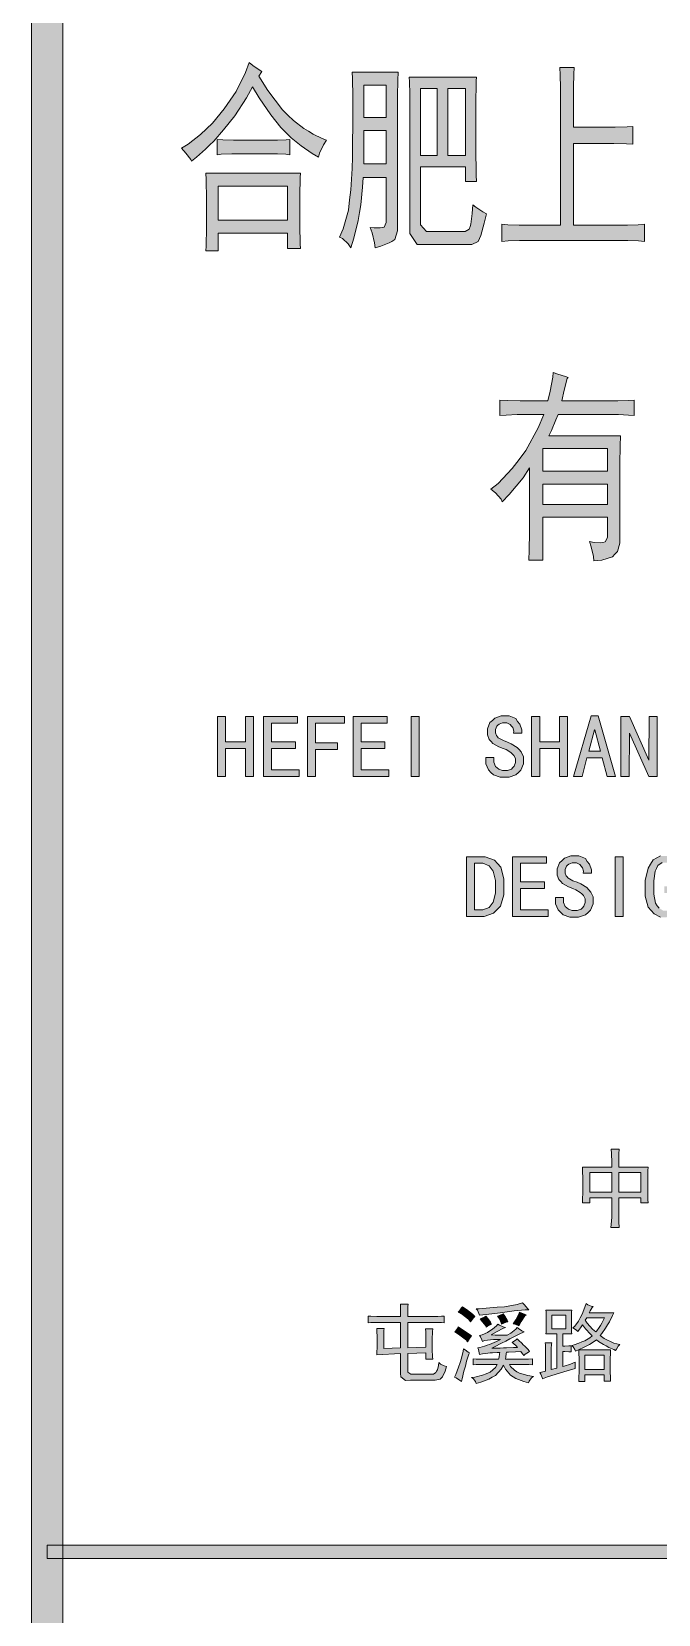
# Model space of a CAD drawing. Header units: millimetres. Extents: x 0 to 586, y 0 to 414.
# Drawn here: x 541.05 to 554.88, y 349.38 to 384.32 of the extents above; entities that cross this region are included whole.
import ezdxf

# ---------------------------------------------------------------- set-up
doc = ezdxf.new("R2010")
doc.units = ezdxf.units.MM

msp = doc.modelspace()

# ---------------------------------------------------------------- hatches: boundary and pattern name
h = msp.add_hatch(color=0)
h.dxf.hatch_style = 2
h.paths.add_polyline_path([(541.736139, 9.860139), (541.048222, 9.860139), (541.048222, 404.223361), (541.736139, 404.223361)])
h = msp.add_hatch(color=0)
h.dxf.hatch_style = 2
h.paths.add_polyline_path([(546.061194, 383.331861), (546.25875, 383.017889), (546.583306, 382.591028), (546.706778, 382.474611), (546.83025, 382.358194), (547.056028, 382.181806), (547.158333, 382.118306), (547.264167, 382.054806), (547.461722, 381.956028), (547.556972, 381.92075), (547.489944, 381.821972), (547.40175, 381.635), (547.380583, 381.546806), (547.243, 381.627944), (546.996056, 381.797278), (546.886694, 381.885472), (546.773806, 381.973667), (546.551556, 382.202972), (546.438667, 382.340556), (546.325778, 382.478139), (546.06825, 382.859139), (545.923611, 383.099028), (545.793083, 382.859139), (545.535556, 382.4605), (545.408556, 382.305278), (545.281556, 382.150056), (545.066361, 381.903111), (544.974639, 381.814917), (544.886444, 381.723194), (544.688889, 381.546806), (544.576, 381.458611), (544.565417, 381.493889), (544.452528, 381.635), (544.357278, 381.744361), (544.501917, 381.832556), (544.777083, 382.04775), (544.907611, 382.171222), (545.038139, 382.294694), (545.299194, 382.612194), (545.429722, 382.806222), (545.56025, 382.996722), (545.771917, 383.413), (545.853056, 383.63525), (545.930667, 383.57175), (546.06825, 383.472972), (546.128222, 383.437694)])
h = msp.add_hatch(color=0)
h.paths.add_polyline_path([(548.520056, 379.991056), (548.60825, 379.984), (548.742306, 379.984), (548.788167, 379.991056), (548.8305, 380.001639), (548.876361, 380.107472), (548.876361, 380.20625), (548.876361, 381.098778), (548.368361, 381.098778), (548.35425, 380.887111), (548.311917, 380.495528), (548.287222, 380.322667), (548.259, 380.149806), (548.16375, 379.76175), (548.093194, 379.546556), (548.033222, 379.63475), (547.90975, 379.751167), (547.84625, 379.779389), (547.927389, 379.966361), (548.040278, 380.375583), (548.064972, 380.601361), (548.093194, 380.823611), (548.124944, 381.296333), (548.128472, 381.546806), (548.132, 381.797278), (548.135528, 382.322917), (548.135528, 382.598083), (548.135528, 382.876778), (548.128472, 383.286), (548.121417, 383.420056), (549.137417, 383.420056), (549.130361, 383.243667), (549.123306, 382.894417), (549.123306, 382.725083), (549.123306, 380.082778), (549.123306, 379.9205), (549.063333, 379.726472), (548.999833, 379.687667), (548.939861, 379.652389), (548.752889, 379.581833), (548.629417, 379.546556), (548.615306, 379.652389), (548.562389, 379.878167)])
h.paths.add_polyline_path([(548.876361, 381.402167), (548.876361, 382.135944), (548.382472, 382.135944), (548.382472, 381.402167)])
h.paths.add_polyline_path([(548.876361, 382.421694), (548.876361, 383.134306), (548.382472, 383.134306), (548.382472, 382.421694)])
h = msp.add_hatch(color=0)
h.dxf.hatch_style = 2
h.paths.add_polyline_path([(553.025028, 383.529417), (553.017972, 383.377722), (553.010917, 383.091972), (553.010917, 382.957917), (553.010917, 382.2065), (553.794083, 382.2065), (553.931667, 382.2065), (554.192722, 382.217083), (554.316194, 382.224139), (554.316194, 381.832556), (554.178611, 381.839611), (553.903444, 381.850194), (553.765861, 381.850194), (553.010917, 381.850194), (553.010917, 380.0475), (554.097472, 380.0475), (554.199778, 380.0475), (554.439667, 380.054556), (554.57725, 380.065139), (554.57725, 379.687667), (554.446722, 379.69825), (554.206833, 379.705306), (554.097472, 379.705306), (551.924361, 379.705306), (551.815, 379.705306), (551.568056, 379.69825), (551.430472, 379.687667), (551.430472, 380.065139), (551.561, 380.054556), (551.807944, 380.0475), (551.924361, 380.0475), (552.721639, 380.0475), (552.721639, 382.940278), (552.721639, 383.074333), (552.714583, 383.367139), (552.707528, 383.529417)])
h = msp.add_hatch(color=0)
h.paths.add_polyline_path([(550.869556, 383.314222), (550.8625, 383.233083), (550.855444, 382.689806), (550.855444, 382.224139), (550.855444, 381.762), (550.8625, 381.151694), (550.869556, 381.010583), (550.622611, 381.010583), (550.622611, 381.331611), (549.631306, 381.331611), (549.631306, 380.20625), (549.631306, 380.054556), (549.761833, 379.902861), (549.892361, 379.902861), (550.537944, 379.902861), (550.615556, 379.902861), (550.707278, 379.955778), (550.724917, 380.012222), (550.742556, 380.065139), (550.770778, 380.305028), (550.784889, 380.492), (550.855444, 380.439083), (551.007139, 380.340306), (551.088278, 380.297972), (551.038889, 380.089833), (550.964806, 379.818194), (550.936583, 379.751167), (550.908361, 379.684139), (550.763722, 379.617111), (550.647306, 379.617111), (549.715972, 379.617111), (549.557222, 379.617111), (549.398472, 379.860528), (549.398472, 380.100417), (549.398472, 382.795639), (549.398472, 382.947333), (549.391417, 383.208389), (549.384361, 383.314222)])
h.paths.add_polyline_path([(550.622611, 381.582083), (550.622611, 383.06375), (550.238083, 383.06375), (550.238083, 381.582083)])
h.paths.add_polyline_path([(550.001722, 381.582083), (550.001722, 383.06375), (549.631306, 383.06375), (549.631306, 381.582083)])
h = msp.add_hatch(color=0)
h.dxf.hatch_style = 2
h.paths.add_polyline_path([(546.364583, 381.92075), (546.473944, 381.92075), (546.664444, 381.931333), (546.749111, 381.938389), (546.749111, 381.599722), (546.657389, 381.610306), (546.473944, 381.617361), (546.375167, 381.617361), (545.606111, 381.617361), (545.465, 381.617361), (545.228639, 381.610306), (545.140444, 381.599722), (545.140444, 381.938389), (545.270972, 381.931333), (545.503806, 381.92075), (545.606111, 381.92075)])
h = msp.add_hatch(color=0)
h.paths.add_polyline_path([(546.981944, 381.1905), (546.974889, 381.098778), (546.967833, 380.689556), (546.967833, 380.368528), (546.967833, 380.0475), (546.974889, 379.627694), (546.981944, 379.528917), (546.692667, 379.528917), (546.692667, 379.867583), (545.168667, 379.867583), (545.168667, 379.476), (544.8935, 379.476), (544.900556, 379.581833), (544.907611, 379.991056), (544.907611, 380.297972), (544.907611, 380.608417), (544.900556, 381.056444), (544.8935, 381.1905)])
h.paths.add_polyline_path([(546.692667, 380.153333), (546.692667, 380.90475), (545.168667, 380.90475), (545.168667, 380.153333)])
h = msp.add_hatch(color=0)
h.paths.add_polyline_path([(551.187056, 374.219611), (551.345806, 374.343083), (551.65625, 374.671167), (551.807944, 374.87225), (551.959639, 375.073333), (552.231278, 375.567222), (552.35475, 375.863556), (551.860861, 375.863556), (551.765611, 375.863556), (551.525722, 375.852972), (551.381083, 375.845917), (551.381083, 376.184583), (551.561, 376.174), (551.829111, 376.166944), (551.917306, 376.166944), (552.439417, 376.166944), (552.492333, 376.378611), (552.555833, 376.692583), (552.562889, 376.791361), (552.665194, 376.756083), (552.831, 376.703167), (552.890972, 376.685528), (552.869806, 376.657306), (552.802778, 376.399778), (552.753389, 376.166944), (553.868167, 376.166944), (553.984583, 376.166944), (554.224472, 376.174), (554.347944, 376.184583), (554.347944, 375.845917), (554.224472, 375.852972), (554.00575, 375.863556), (553.906972, 375.863556), (552.67225, 375.863556), (552.622861, 375.747139), (552.520556, 375.514306), (552.467639, 375.397889), (554.044556, 375.397889), (554.0375, 375.175639), (554.030444, 374.773472), (554.030444, 374.593556), (554.030444, 373.147167), (554.030444, 373.023694), (553.977528, 372.84025), (553.921083, 372.783806), (553.868167, 372.723833), (553.635333, 372.64975), (553.455417, 372.632111), (553.448361, 372.727361), (553.398972, 372.942556), (553.360167, 373.058972), (553.462472, 373.041333), (553.614167, 373.03075), (553.660028, 373.041333), (553.709417, 373.051917), (553.758806, 373.147167), (553.758806, 373.238889), (553.758806, 373.595194), (552.330056, 373.595194), (552.330056, 372.64975), (552.026667, 372.64975), (552.033722, 372.872), (552.040778, 373.256528), (552.040778, 373.415278), (552.040778, 374.685278), (551.896139, 374.470083), (551.59275, 374.096139), (551.437528, 373.933861), (551.409306, 373.997361), (551.285833, 374.138472)])
h.paths.add_polyline_path([(553.758806, 374.611194), (553.758806, 375.112139), (552.330056, 375.112139), (552.330056, 374.611194)])
h.paths.add_polyline_path([(553.758806, 373.880944), (553.758806, 374.325444), (552.330056, 374.325444), (552.330056, 373.880944)])
h = msp.add_hatch(color=0)
h.dxf.hatch_style = 2
h.paths.add_polyline_path([(545.948306, 367.873139), (545.768389, 367.873139), (545.768389, 368.4905), (545.327417, 368.4905), (545.327417, 367.873139), (545.151028, 367.873139), (545.151028, 369.196056), (545.327417, 369.196056), (545.327417, 368.638667), (545.768389, 368.638667), (545.768389, 369.196056), (545.948306, 369.196056)])
h = msp.add_hatch(color=0)
h.dxf.hatch_style = 2
h.paths.add_polyline_path([(546.953722, 367.873139), (546.1635, 367.873139), (546.1635, 369.196056), (546.914917, 369.196056), (546.914917, 369.047889), (546.343417, 369.047889), (546.343417, 368.638667), (546.869056, 368.638667), (546.869056, 368.4905), (546.343417, 368.4905), (546.343417, 368.021306), (546.953722, 368.021306)])
h = msp.add_hatch(color=0)
h.dxf.hatch_style = 2
h.paths.add_polyline_path([(547.952083, 369.047889), (547.317083, 369.047889), (547.317083, 368.613972), (547.796861, 368.613972), (547.796861, 368.469333), (547.317083, 368.469333), (547.317083, 367.873139), (547.140694, 367.873139), (547.140694, 369.196056), (547.952083, 369.196056)])
h = msp.add_hatch(color=0)
h.dxf.hatch_style = 2
h.paths.add_polyline_path([(548.932806, 367.873139), (548.146111, 367.873139), (548.146111, 369.196056), (548.894, 369.196056), (548.894, 369.047889), (548.3225, 369.047889), (548.3225, 368.638667), (548.848139, 368.638667), (548.848139, 368.4905), (548.3225, 368.4905), (548.3225, 368.021306), (548.932806, 368.021306)])
h = msp.add_hatch(color=0)
h.dxf.hatch_style = 2
h.paths.add_polyline_path([(549.599556, 367.873139), (549.423167, 367.873139), (549.423167, 369.196056), (549.599556, 369.196056)])
h = msp.add_hatch(color=0)
h.dxf.hatch_style = 2
h.paths.add_polyline_path([(551.906722, 368.243556), (551.906722, 368.155361), (551.850278, 368.01425), (551.793833, 367.961333), (551.737389, 367.908417), (551.585694, 367.8555), (551.486917, 367.8555), (551.391667, 367.8555), (551.239972, 367.911944), (551.187056, 367.964861), (551.130611, 368.021306), (551.077694, 368.155361), (551.077694, 368.2365), (551.077694, 368.289417), (551.254083, 368.289417), (551.254083, 368.243556), (551.254083, 368.187111), (551.289361, 368.095389), (551.324639, 368.067167), (551.359917, 368.035417), (551.441056, 368.003667), (551.486917, 368.003667), (551.550417, 368.003667), (551.638611, 368.035417), (551.670361, 368.070694), (551.698583, 368.102444), (551.726806, 368.183583), (551.726806, 368.229444), (551.726806, 368.26825), (551.691528, 368.338806), (551.65625, 368.370556), (551.6245, 368.405833), (551.522194, 368.465806), (551.455167, 368.4905), (551.363444, 368.525778), (551.229389, 368.603389), (551.190583, 368.645722), (551.14825, 368.688056), (551.109444, 368.790361), (551.109444, 368.846806), (551.109444, 368.927944), (551.165889, 369.062), (551.222333, 369.111389), (551.27525, 369.160778), (551.409306, 369.210167), (551.486917, 369.210167), (551.589222, 369.210167), (551.733861, 369.150194), (551.776194, 369.090222), (551.822056, 369.03025), (551.867917, 368.90325), (551.867917, 368.832694), (551.688, 368.832694), (551.691528, 368.875028), (551.670361, 368.952639), (551.642139, 368.987917), (551.613917, 369.023194), (551.536306, 369.054944), (551.486917, 369.054944), (551.441056, 369.054944), (551.366972, 369.03025), (551.342278, 369.005556), (551.314056, 368.980861), (551.285833, 368.913833), (551.285833, 368.8715), (551.285833, 368.836222), (551.307, 368.77625), (551.328167, 368.751556), (551.349333, 368.726861), (551.462222, 368.666889), (551.550417, 368.631611), (551.635083, 368.596333), (551.765611, 368.511667), (551.811472, 368.465806), (551.857333, 368.416417), (551.906722, 368.307056)])
h = msp.add_hatch(color=0)
h.dxf.hatch_style = 2
h.paths.add_polyline_path([(552.880389, 367.873139), (552.704, 367.873139), (552.704, 368.4905), (552.263028, 368.4905), (552.263028, 367.873139), (552.083111, 367.873139), (552.083111, 369.196056), (552.263028, 369.196056), (552.263028, 368.638667), (552.704, 368.638667), (552.704, 369.196056), (552.880389, 369.196056)])
h = msp.add_hatch(color=0)
h.paths.add_polyline_path([(553.938722, 367.873139), (553.755278, 367.873139), (553.645917, 368.282361), (553.30725, 368.282361), (553.197889, 367.873139), (553.010917, 367.873139), (553.398972, 369.210167), (553.554194, 369.210167)])
h.paths.add_polyline_path([(553.607111, 368.430528), (553.483639, 368.90325), (553.469528, 368.90325), (553.346056, 368.430528)])
h = msp.add_hatch(color=0)
h.dxf.hatch_style = 2
h.paths.add_polyline_path([(554.859472, 367.873139), (554.668972, 367.873139), (554.242111, 368.832694), (554.235056, 367.873139), (554.055139, 367.873139), (554.055139, 369.196056), (554.249167, 369.196056), (554.676028, 368.2365), (554.683083, 369.196056), (554.859472, 369.196056)])
h = msp.add_hatch(color=0)
h.paths.add_polyline_path([(551.469278, 365.438972), (551.469278, 365.259056), (551.395194, 365.008583), (551.317583, 364.930972), (551.2435, 364.856889), (551.038889, 364.779278), (550.911889, 364.779278), (550.650833, 364.779278), (550.650833, 366.102194), (550.911889, 366.102194), (551.056528, 366.102194), (551.268194, 366.024583), (551.335222, 365.9505), (551.40225, 365.872889), (551.469278, 365.615361)])
h.paths.add_polyline_path([(551.285833, 365.438972), (551.285833, 365.580083), (551.236444, 365.781167), (551.190583, 365.841139), (551.144722, 365.897583), (551.007139, 365.957556), (550.911889, 365.957556), (550.827222, 365.957556), (550.827222, 364.927444), (550.911889, 364.927444), (551.007139, 364.927444), (551.144722, 364.983889), (551.190583, 365.040333), (551.236444, 365.096778), (551.285833, 365.294333)])
h = msp.add_hatch(color=0)
h.dxf.hatch_style = 2
h.paths.add_polyline_path([(552.453528, 364.779278), (551.663306, 364.779278), (551.663306, 366.102194), (552.414722, 366.102194), (552.414722, 365.957556), (551.839694, 365.957556), (551.839694, 365.544806), (552.368861, 365.544806), (552.368861, 365.400167), (551.839694, 365.400167), (551.839694, 364.927444), (552.453528, 364.927444)])
h = msp.add_hatch(color=0)
h.dxf.hatch_style = 2
h.paths.add_polyline_path([(553.441306, 365.153222), (553.441306, 365.0615), (553.388389, 364.920389), (553.331944, 364.871), (553.2755, 364.818083), (553.120278, 364.765167), (553.025028, 364.765167), (552.929778, 364.765167), (552.778083, 364.818083), (552.721639, 364.874528), (552.668722, 364.927444), (552.615806, 365.0615), (552.615806, 365.142639), (552.615806, 365.199083), (552.792194, 365.199083), (552.792194, 365.153222), (552.792194, 365.09325), (552.827472, 365.005056), (552.86275, 364.973306), (552.898028, 364.941556), (552.979167, 364.913333), (553.025028, 364.913333), (553.088528, 364.913333), (553.176722, 364.945083), (553.208472, 364.976833), (553.236694, 365.012111), (553.264917, 365.089722), (553.264917, 365.135583), (553.264917, 365.174389), (553.229639, 365.244944), (553.194361, 365.280222), (553.159083, 365.311972), (553.060306, 365.371944), (552.993278, 365.400167), (552.901556, 365.435444), (552.7675, 365.513056), (552.728694, 365.555389), (552.686361, 365.597722), (552.647556, 365.6965), (552.647556, 365.756472), (552.647556, 365.837611), (552.700472, 365.968139), (552.756917, 366.017528), (552.813361, 366.070444), (552.947417, 366.119833), (553.025028, 366.119833), (553.127333, 366.119833), (553.271972, 366.059861), (553.314306, 365.999889), (553.360167, 365.939917), (553.406028, 365.809389), (553.406028, 365.738833), (553.226111, 365.738833), (553.229639, 365.781167), (553.208472, 365.858778), (553.18025, 365.894056), (553.152028, 365.929333), (553.074417, 365.964611), (553.025028, 365.964611), (552.979167, 365.964611), (552.905083, 365.939917), (552.876861, 365.915222), (552.852167, 365.890528), (552.823944, 365.819972), (552.823944, 365.777639), (552.823944, 365.742361), (552.845111, 365.682389), (552.866278, 365.657694), (552.887444, 365.633), (552.996806, 365.573028), (553.088528, 365.53775), (553.173194, 365.502472), (553.303722, 365.421333), (553.349583, 365.371944), (553.395444, 365.322556), (553.441306, 365.213194)])
h = msp.add_hatch(color=0)
h.dxf.hatch_style = 2
h.paths.add_polyline_path([(554.108056, 364.779278), (553.931667, 364.779278), (553.931667, 366.102194), (554.108056, 366.102194)])
h = msp.add_hatch(color=0)
h.dxf.hatch_style = 2
h.paths.add_polyline_path([(555.409806, 364.765167), (555.27575, 364.765167), (555.254583, 364.874528), (555.236944, 364.849833), (555.191083, 364.811028), (555.155806, 364.796917), (555.124056, 364.779278), (555.0535, 364.765167), (555.014694, 364.765167), (554.933556, 364.765167), (554.788917, 364.83925), (554.721889, 364.916861), (554.658389, 364.990944), (554.594889, 365.234361), (554.594889, 365.400167), (554.594889, 365.580083), (554.654861, 365.851722), (554.711306, 365.939917), (554.771278, 366.031639), (554.930028, 366.119833), (555.028806, 366.119833), (555.117, 366.119833), (555.258111, 366.052806), (555.3075, 365.989306), (555.356889, 365.922278), (555.409806, 365.752944), (555.409806, 365.647111), (555.236944, 365.647111), (555.236944, 365.72825), (555.21225, 365.851722), (555.184028, 365.890528), (555.155806, 365.932861), (555.078194, 365.971667), (555.028806, 365.971667), (554.968833, 365.971667), (554.873583, 365.908167), (554.841833, 365.844667), (554.813611, 365.781167), (554.781861, 365.565972), (554.781861, 365.414278), (554.781861, 365.273167), (554.820667, 365.075611), (554.859472, 365.019167), (554.898278, 364.96625), (554.986472, 364.913333), (555.035861, 364.913333), (555.088778, 364.913333), (555.166389, 364.948611), (555.194611, 364.983889), (555.222833, 365.022694), (555.254583, 365.135583), (555.254583, 365.213194), (555.254583, 365.297861), (555.014694, 365.297861), (555.014694, 365.446028), (555.409806, 365.446028)])
h = msp.add_hatch(color=0)
h.paths.add_polyline_path([(554.016333, 359.646361), (554.012806, 359.540528), (554.009278, 359.342972), (554.009278, 359.25125), (554.654861, 359.25125), (554.651333, 359.177167), (554.647806, 358.972556), (554.647806, 358.842028), (554.647806, 358.715028), (554.651333, 358.524528), (554.654861, 358.461028), (554.492583, 358.461028), (554.492583, 358.573917), (554.009278, 358.573917), (554.009278, 358.252889), (554.009278, 358.210556), (554.012806, 358.041222), (554.016333, 357.91775), (553.836417, 357.91775), (553.843472, 357.984778), (553.854056, 358.143528), (553.854056, 358.231722), (553.854056, 358.573917), (553.367222, 358.573917), (553.367222, 358.461028), (553.204944, 358.461028), (553.208472, 358.517472), (553.212, 358.707972), (553.212, 358.842028), (553.212, 358.979611), (553.208472, 359.184222), (553.204944, 359.25125), (553.854056, 359.25125), (553.854056, 359.350028), (553.847, 359.547583), (553.843472, 359.646361)])
h.paths.add_polyline_path([(554.492583, 358.693861), (554.492583, 359.131306), (554.009278, 359.131306), (554.009278, 358.693861)])
h.paths.add_polyline_path([(553.854056, 358.693861), (553.854056, 359.131306), (553.367222, 359.131306), (553.367222, 358.693861)])
h = msp.add_hatch(color=0)
h.dxf.hatch_style = 2
h.paths.add_polyline_path([(549.193861, 355.952778), (549.193861, 356.037444), (549.190333, 356.1715), (549.186806, 356.220889), (549.356139, 356.220889), (549.352611, 356.175028), (549.349083, 356.040972), (549.349083, 355.952778), (549.987611, 355.952778), (550.015833, 355.952778), (550.096972, 355.956306), (550.153417, 355.959833), (550.153417, 355.811667), (550.096972, 355.815194), (550.015833, 355.818722), (549.987611, 355.818722), (549.349083, 355.818722), (549.349083, 355.261333), (549.75125, 355.275444), (549.75125, 355.413028), (549.747722, 355.614111), (549.744194, 355.677611), (549.906472, 355.677611), (549.899417, 355.617639), (549.892361, 355.444778), (549.892361, 355.335417), (549.892361, 355.222528), (549.899417, 355.06025), (549.906472, 355.007333), (549.75125, 355.007333), (549.75125, 355.148444), (549.349083, 355.134333), (549.349083, 354.767444), (549.349083, 354.721583), (549.416111, 354.675722), (549.483139, 354.67925), (549.87825, 354.67925), (549.917056, 354.67925), (549.9735, 354.711), (549.987611, 354.74275), (550.00525, 354.7745), (550.026417, 354.86975), (550.033472, 354.93325), (550.072278, 354.9015), (550.156944, 354.859167), (550.206333, 354.845056), (550.174583, 354.74275), (550.118139, 354.619278), (550.093444, 354.594583), (550.06875, 354.569889), (549.952333, 354.545194), (549.864139, 354.545194), (549.409056, 354.545194), (549.303222, 354.541667), (549.197389, 354.61575), (549.193861, 354.693361), (549.193861, 355.134333), (548.664694, 355.102583), (548.668222, 355.144917), (548.67175, 355.286028), (548.67175, 355.388333), (548.67175, 355.490639), (548.668222, 355.638806), (548.664694, 355.684667), (548.826972, 355.684667), (548.823444, 355.638806), (548.819917, 355.420083), (548.819917, 355.243694), (549.193861, 355.261333), (549.193861, 355.818722), (548.731722, 355.818722), (548.664694, 355.818722), (548.537694, 355.815194), (548.477722, 355.811667), (548.477722, 355.959833), (548.537694, 355.956306), (548.664694, 355.952778), (548.731722, 355.952778)])
h = msp.add_hatch(color=0)
h.dxf.hatch_style = 2
h.paths.add_polyline_path([(550.555583, 356.167972), (550.643778, 356.108), (550.781361, 356.002167), (550.83075, 355.952778), (550.799, 355.921028), (550.756667, 355.864583), (550.739028, 355.832833), (550.693167, 355.889278), (550.555583, 355.995111), (550.463861, 356.048028), (550.495611, 356.079778), (550.537944, 356.13975)])
h = msp.add_hatch(color=0)
h.dxf.hatch_style = 2
h.paths.add_polyline_path([(552.026667, 356.100944), (551.942, 356.100944), (551.702111, 356.079778), (551.546889, 356.055083), (551.391667, 356.033917), (551.08475, 355.995111), (550.933056, 355.981), (550.922472, 356.019806), (550.887194, 356.090361), (550.858972, 356.122111), (550.929528, 356.122111), (551.162361, 356.13975), (551.324639, 356.153861), (551.486917, 356.167972), (551.765611, 356.217361), (551.885556, 356.249111), (551.924361, 356.206778), (551.994917, 356.129167)])
h = msp.add_hatch(color=0)
h.paths.add_polyline_path([(553.046194, 354.80625), (552.79925, 354.732167), (552.435889, 354.61575), (552.326528, 354.576944), (552.319472, 354.605167), (552.287722, 354.675722), (552.266556, 354.718056), (552.301833, 354.721583), (552.365333, 354.735694), (552.393556, 354.746278), (552.393556, 355.215472), (552.393556, 355.243694), (552.390028, 355.324833), (552.3865, 355.370694), (552.527611, 355.370694), (552.524083, 355.338944), (552.517028, 355.240167), (552.517028, 355.176667), (552.517028, 354.778028), (552.54525, 354.785083), (552.60875, 354.802722), (552.644028, 354.813306), (552.644028, 355.564722), (552.400611, 355.564722), (552.404139, 355.603528), (552.407667, 355.734056), (552.407667, 355.825778), (552.407667, 355.921028), (552.404139, 356.055083), (552.400611, 356.093889), (552.972111, 356.093889), (552.968583, 356.051556), (552.965056, 355.9175), (552.965056, 355.825778), (552.965056, 355.737583), (552.968583, 355.607056), (552.972111, 355.564722), (552.771028, 355.564722), (552.771028, 355.296611), (552.816889, 355.296611), (552.908611, 355.300139), (552.958, 355.303667), (552.958, 355.169611), (552.908611, 355.173139), (552.816889, 355.176667), (552.771028, 355.176667), (552.771028, 354.845056), (552.806306, 354.852111), (552.943889, 354.897972), (553.046194, 354.940306), (553.042667, 354.912083), (553.042667, 354.845056)])
h.paths.add_polyline_path([(552.838056, 355.677611), (552.838056, 355.981), (552.534667, 355.981), (552.534667, 355.677611)])
h = msp.add_hatch(color=0)
h.paths.add_polyline_path([(553.441306, 356.175028), (553.420139, 356.150333), (553.374278, 356.079778), (553.353111, 356.033917), (553.896389, 356.033917), (553.868167, 355.970417), (553.801139, 355.836361), (553.758806, 355.765806), (553.712944, 355.69525), (553.635333, 355.575306), (553.596528, 355.529444), (553.684722, 355.462417), (553.899917, 355.363639), (554.030444, 355.335417), (553.998694, 355.296611), (553.956361, 355.229583), (553.938722, 355.201361), (553.896389, 355.219), (553.790556, 355.268389), (553.730583, 355.300139), (553.670611, 355.331889), (553.564778, 355.402444), (553.515389, 355.437722), (553.466, 355.402444), (553.360167, 355.335417), (553.303722, 355.303667), (553.247278, 355.275444), (553.120278, 355.215472), (553.05325, 355.18725), (553.039139, 355.219), (553.000333, 355.2825), (552.972111, 355.310722), (553.0215, 355.324833), (553.130861, 355.360111), (553.194361, 355.388333), (553.257861, 355.413028), (553.37075, 355.480056), (553.420139, 355.522389), (553.381333, 355.557667), (553.2755, 355.681139), (553.204944, 355.765806), (553.176722, 355.719944), (553.127333, 355.645861), (553.106167, 355.617639), (553.085, 355.638806), (553.028556, 355.681139), (552.993278, 355.698778), (553.035611, 355.737583), (553.11675, 355.850472), (553.159083, 355.924556), (553.197889, 356.002167), (553.261389, 356.157389), (553.286083, 356.235), (553.324889, 356.210306), (553.4025, 356.178556)])
h.paths.add_polyline_path([(553.268444, 355.871639), (553.314306, 355.804611), (553.430722, 355.674083), (553.501278, 355.610583), (553.522444, 355.63175), (553.575361, 355.705833), (553.603583, 355.755222), (553.635333, 355.804611), (553.677667, 355.889278), (553.695306, 355.921028), (553.300194, 355.921028)])
h = msp.add_hatch(color=0)
h.dxf.hatch_style = 2
h.paths.add_polyline_path([(550.463861, 355.719944), (550.562639, 355.659972), (550.707278, 355.557667), (550.756667, 355.522389), (550.728444, 355.490639), (550.689639, 355.427139), (550.672, 355.395389), (550.643778, 355.430667), (550.502667, 355.540028), (550.389778, 355.610583), (550.410944, 355.63175), (550.446222, 355.688194)])
h = msp.add_hatch(color=0)
h.dxf.hatch_style = 2
h.paths.add_polyline_path([(551.342278, 355.779917), (551.377556, 355.75875), (551.458694, 355.719944), (551.508083, 355.705833), (551.46575, 355.691722), (551.310528, 355.610583), (551.194111, 355.543556), (551.278778, 355.540028), (551.455167, 355.5365), (551.543361, 355.5365), (551.6245, 355.582361), (551.737389, 355.670556), (551.765611, 355.705833), (551.797361, 355.684667), (551.871444, 355.635278), (551.917306, 355.610583), (551.807944, 355.557667), (551.606861, 355.458889), (551.515139, 355.4095), (551.419889, 355.360111), (551.268194, 355.2825), (551.208222, 355.254278), (551.264667, 355.254278), (551.391667, 355.254278), (551.462222, 355.257806), (551.532778, 355.257806), (551.688, 355.264861), (551.776194, 355.268389), (551.744444, 355.300139), (551.684472, 355.356583), (551.65625, 355.37775), (551.688, 355.398917), (551.744444, 355.434194), (551.765611, 355.455361), (551.800889, 355.423611), (551.867917, 355.360111), (551.899667, 355.328361), (551.934944, 355.293083), (552.0055, 355.219), (552.040778, 355.176667), (552.012556, 355.162556), (551.945528, 355.120222), (551.91025, 355.088472), (551.892611, 355.116694), (551.860861, 355.159028), (551.843222, 355.176667), (551.730333, 355.173139), (551.575111, 355.166083), (551.52925, 355.162556), (551.525722, 355.130806), (551.515139, 355.053194), (551.508083, 355.007333), (551.811472, 355.007333), (551.874972, 355.007333), (552.019611, 355.010861), (552.10075, 355.014389), (552.10075, 354.887389), (552.023139, 354.890917), (551.8785, 354.894444), (551.811472, 354.894444), (551.596278, 354.894444), (551.620972, 354.848583), (551.705639, 354.763917), (551.758556, 354.732167), (551.815, 354.696889), (551.998444, 354.6475), (552.125444, 354.626333), (552.083111, 354.594583), (552.030194, 354.524028), (552.019611, 354.485222), (551.91025, 354.516972), (551.737389, 354.584), (551.677417, 354.619278), (551.617444, 354.658083), (551.511611, 354.785083), (551.462222, 354.873278), (551.412833, 354.785083), (551.289361, 354.651028), (551.215278, 354.608694), (551.141194, 354.566361), (550.964806, 354.499333), (550.858972, 354.471111), (550.844861, 354.513444), (550.791944, 354.580472), (550.756667, 354.605167), (550.834278, 354.612222), (551.000083, 354.654556), (551.08475, 354.686306), (551.172944, 354.721583), (551.289361, 354.823889), (551.321111, 354.894444), (551.060056, 354.894444), (550.993028, 354.894444), (550.858972, 354.890917), (550.791944, 354.887389), (550.791944, 355.014389), (550.858972, 355.010861), (550.993028, 355.007333), (551.060056, 355.007333), (551.356389, 355.007333), (551.366972, 355.049667), (551.377556, 355.12375), (551.381083, 355.1555), (551.324639, 355.1555), (551.218806, 355.151972), (551.169417, 355.148444), (551.1165, 355.144917), (551.000083, 355.127278), (550.933056, 355.113167), (550.929528, 355.151972), (550.911889, 355.226056), (550.897778, 355.261333), (550.940111, 355.268389), (551.042417, 355.296611), (551.102389, 355.317778), (551.158833, 355.335417), (551.307, 355.402444), (551.395194, 355.444778), (551.239972, 355.444778), (551.042417, 355.423611), (551.000083, 355.402444), (550.985972, 355.437722), (550.954222, 355.501222), (550.933056, 355.529444), (550.993028, 355.547083), (551.109444, 355.6), (551.165889, 355.635278), (551.218806, 355.670556), (551.310528, 355.744639)])
h = msp.add_hatch(color=0)
h.dxf.hatch_style = 2
h.paths.add_polyline_path([(551.074167, 355.959833), (551.1165, 355.910444), (551.18, 355.82225), (551.201167, 355.779917), (551.169417, 355.765806), (551.109444, 355.734056), (551.081222, 355.712889), (551.070639, 355.744639), (551.003611, 355.836361), (550.947167, 355.899861), (550.985972, 355.913972), (551.049472, 355.945722)])
h = msp.add_hatch(color=0)
h.dxf.hatch_style = 2
h.paths.add_polyline_path([(551.455167, 356.01275), (551.493972, 355.956306), (551.546889, 355.868111), (551.557472, 355.832833), (551.525722, 355.82225), (551.458694, 355.797556), (551.423417, 355.779917), (551.416361, 355.808139), (551.374028, 355.896333), (551.335222, 355.959833), (551.3705, 355.970417), (551.430472, 355.995111)])
h = msp.add_hatch(color=0)
h.dxf.hatch_style = 2
h.paths.add_polyline_path([(551.966694, 355.988056), (551.934944, 355.963361), (551.853806, 355.839889), (551.804417, 355.744639), (551.776194, 355.75875), (551.712694, 355.779917), (551.677417, 355.786972), (551.733861, 355.875167), (551.804417, 356.005694), (551.818528, 356.048028), (551.857333, 356.030389), (551.931417, 356.002167)])
h = msp.add_hatch(color=0)
h.dxf.hatch_style = 2
h.paths.add_polyline_path([(550.710806, 355.148444), (550.696694, 355.116694), (550.650833, 354.968528), (550.622611, 354.855639), (550.590861, 354.74275), (550.552056, 354.573417), (550.537944, 354.516972), (550.495611, 354.545194), (550.418, 354.594583), (550.382722, 354.612222), (550.414472, 354.672194), (550.474444, 354.830944), (550.506194, 354.93325), (550.537944, 355.032028), (550.57675, 355.18725), (550.583806, 355.236639), (550.619083, 355.211944), (550.682583, 355.166083)])
h = msp.add_hatch(color=0)
h.paths.add_polyline_path([(553.829361, 355.215472), (553.825833, 355.166083), (553.822306, 354.99675), (553.822306, 354.873278), (553.822306, 354.753333), (553.825833, 354.580472), (553.829361, 354.524028), (553.68825, 354.524028), (553.68825, 354.665139), (553.261389, 354.665139), (553.261389, 354.516972), (553.127333, 354.516972), (553.130861, 354.580472), (553.137917, 354.756861), (553.137917, 354.873278), (553.137917, 354.993222), (553.130861, 355.162556), (553.127333, 355.215472)])
h.paths.add_polyline_path([(553.68825, 354.778028), (553.68825, 355.095528), (553.261389, 355.095528), (553.261389, 354.778028)])
h = msp.add_hatch(color=0)
h.dxf.hatch_style = 2
h.paths.add_polyline_path([(575.772139, 350.901), (575.772139, 350.604667), (541.390417, 350.604667), (541.390417, 350.901)])

# ---------------------------------------------------------------- linework, layer by layer
at = {"color": 0, "lineweight": 0}
for points in [[(541.736139, 9.860139), (541.048222, 9.860139), (541.048222, 404.223361), (541.736139, 404.223361)], [(546.061194, 383.331861), (546.25875, 383.017889), (546.583306, 382.591028), (546.706778, 382.474611), (546.83025, 382.358194), (547.056028, 382.181806), (547.158333, 382.118306), (547.264167, 382.054806), (547.461722, 381.956028), (547.556972, 381.92075), (547.489944, 381.821972), (547.40175, 381.635), (547.380583, 381.546806), (547.243, 381.627944), (546.996056, 381.797278), (546.886694, 381.885472), (546.773806, 381.973667), (546.551556, 382.202972), (546.438667, 382.340556), (546.325778, 382.478139), (546.06825, 382.859139), (545.923611, 383.099028), (545.793083, 382.859139), (545.535556, 382.4605), (545.408556, 382.305278), (545.281556, 382.150056), (545.066361, 381.903111), (544.974639, 381.814917), (544.886444, 381.723194), (544.688889, 381.546806), (544.576, 381.458611), (544.565417, 381.493889), (544.452528, 381.635), (544.357278, 381.744361), (544.501917, 381.832556), (544.777083, 382.04775), (544.907611, 382.171222), (545.038139, 382.294694), (545.299194, 382.612194), (545.429722, 382.806222), (545.56025, 382.996722), (545.771917, 383.413), (545.853056, 383.63525), (545.930667, 383.57175), (546.06825, 383.472972), (546.128222, 383.437694)], [(548.520056, 379.991056), (548.60825, 379.984), (548.742306, 379.984), (548.788167, 379.991056), (548.8305, 380.001639), (548.876361, 380.107472), (548.876361, 380.20625), (548.876361, 381.098778), (548.368361, 381.098778), (548.35425, 380.887111), (548.311917, 380.495528), (548.287222, 380.322667), (548.259, 380.149806), (548.16375, 379.76175), (548.093194, 379.546556), (548.033222, 379.63475), (547.90975, 379.751167), (547.84625, 379.779389), (547.927389, 379.966361), (548.040278, 380.375583), (548.064972, 380.601361), (548.093194, 380.823611), (548.124944, 381.296333), (548.128472, 381.546806), (548.132, 381.797278), (548.135528, 382.322917), (548.135528, 382.598083), (548.135528, 382.876778), (548.128472, 383.286), (548.121417, 383.420056), (549.137417, 383.420056), (549.130361, 383.243667), (549.123306, 382.894417), (549.123306, 382.725083), (549.123306, 380.082778), (549.123306, 379.9205), (549.063333, 379.726472), (548.999833, 379.687667), (548.939861, 379.652389), (548.752889, 379.581833), (548.629417, 379.546556), (548.615306, 379.652389), (548.562389, 379.878167)], [(553.025028, 383.529417), (553.017972, 383.377722), (553.010917, 383.091972), (553.010917, 382.957917), (553.010917, 382.2065), (553.794083, 382.2065), (553.931667, 382.2065), (554.192722, 382.217083), (554.316194, 382.224139), (554.316194, 381.832556), (554.178611, 381.839611), (553.903444, 381.850194), (553.765861, 381.850194), (553.010917, 381.850194), (553.010917, 380.0475), (554.097472, 380.0475), (554.199778, 380.0475), (554.439667, 380.054556), (554.57725, 380.065139), (554.57725, 379.687667), (554.446722, 379.69825), (554.206833, 379.705306), (554.097472, 379.705306), (551.924361, 379.705306), (551.815, 379.705306), (551.568056, 379.69825), (551.430472, 379.687667), (551.430472, 380.065139), (551.561, 380.054556), (551.807944, 380.0475), (551.924361, 380.0475), (552.721639, 380.0475), (552.721639, 382.940278), (552.721639, 383.074333), (552.714583, 383.367139), (552.707528, 383.529417)], [(548.876361, 382.421694), (548.876361, 383.134306), (548.382472, 383.134306), (548.382472, 382.421694)], [(550.869556, 383.314222), (550.8625, 383.233083), (550.855444, 382.689806), (550.855444, 382.224139), (550.855444, 381.762), (550.8625, 381.151694), (550.869556, 381.010583), (550.622611, 381.010583), (550.622611, 381.331611), (549.631306, 381.331611), (549.631306, 380.20625), (549.631306, 380.054556), (549.761833, 379.902861), (549.892361, 379.902861), (550.537944, 379.902861), (550.615556, 379.902861), (550.707278, 379.955778), (550.724917, 380.012222), (550.742556, 380.065139), (550.770778, 380.305028), (550.784889, 380.492), (550.855444, 380.439083), (551.007139, 380.340306), (551.088278, 380.297972), (551.038889, 380.089833), (550.964806, 379.818194), (550.936583, 379.751167), (550.908361, 379.684139), (550.763722, 379.617111), (550.647306, 379.617111), (549.715972, 379.617111), (549.557222, 379.617111), (549.398472, 379.860528), (549.398472, 380.100417), (549.398472, 382.795639), (549.398472, 382.947333), (549.391417, 383.208389), (549.384361, 383.314222)], [(550.001722, 381.582083), (550.001722, 383.06375), (549.631306, 383.06375), (549.631306, 381.582083)], [(550.622611, 381.582083), (550.622611, 383.06375), (550.238083, 383.06375), (550.238083, 381.582083)], [(546.364583, 381.92075), (546.473944, 381.92075), (546.664444, 381.931333), (546.749111, 381.938389), (546.749111, 381.599722), (546.657389, 381.610306), (546.473944, 381.617361), (546.375167, 381.617361), (545.606111, 381.617361), (545.465, 381.617361), (545.228639, 381.610306), (545.140444, 381.599722), (545.140444, 381.938389), (545.270972, 381.931333), (545.503806, 381.92075), (545.606111, 381.92075)], [(548.876361, 381.402167), (548.876361, 382.135944), (548.382472, 382.135944), (548.382472, 381.402167)], [(546.981944, 381.1905), (546.974889, 381.098778), (546.967833, 380.689556), (546.967833, 380.368528), (546.967833, 380.0475), (546.974889, 379.627694), (546.981944, 379.528917), (546.692667, 379.528917), (546.692667, 379.867583), (545.168667, 379.867583), (545.168667, 379.476), (544.8935, 379.476), (544.900556, 379.581833), (544.907611, 379.991056), (544.907611, 380.297972), (544.907611, 380.608417), (544.900556, 381.056444), (544.8935, 381.1905)], [(546.692667, 380.153333), (546.692667, 380.90475), (545.168667, 380.90475), (545.168667, 380.153333)], [(551.187056, 374.219611), (551.345806, 374.343083), (551.65625, 374.671167), (551.807944, 374.87225), (551.959639, 375.073333), (552.231278, 375.567222), (552.35475, 375.863556), (551.860861, 375.863556), (551.765611, 375.863556), (551.525722, 375.852972), (551.381083, 375.845917), (551.381083, 376.184583), (551.561, 376.174), (551.829111, 376.166944), (551.917306, 376.166944), (552.439417, 376.166944), (552.492333, 376.378611), (552.555833, 376.692583), (552.562889, 376.791361), (552.665194, 376.756083), (552.831, 376.703167), (552.890972, 376.685528), (552.869806, 376.657306), (552.802778, 376.399778), (552.753389, 376.166944), (553.868167, 376.166944), (553.984583, 376.166944), (554.224472, 376.174), (554.347944, 376.184583), (554.347944, 375.845917), (554.224472, 375.852972), (554.00575, 375.863556), (553.906972, 375.863556), (552.67225, 375.863556), (552.622861, 375.747139), (552.520556, 375.514306), (552.467639, 375.397889), (554.044556, 375.397889), (554.0375, 375.175639), (554.030444, 374.773472), (554.030444, 374.593556), (554.030444, 373.147167), (554.030444, 373.023694), (553.977528, 372.84025), (553.921083, 372.783806), (553.868167, 372.723833), (553.635333, 372.64975), (553.455417, 372.632111), (553.448361, 372.727361), (553.398972, 372.942556), (553.360167, 373.058972), (553.462472, 373.041333), (553.614167, 373.03075), (553.660028, 373.041333), (553.709417, 373.051917), (553.758806, 373.147167), (553.758806, 373.238889), (553.758806, 373.595194), (552.330056, 373.595194), (552.330056, 372.64975), (552.026667, 372.64975), (552.033722, 372.872), (552.040778, 373.256528), (552.040778, 373.415278), (552.040778, 374.685278), (551.896139, 374.470083), (551.59275, 374.096139), (551.437528, 373.933861), (551.409306, 373.997361), (551.285833, 374.138472)], [(553.758806, 374.611194), (553.758806, 375.112139), (552.330056, 375.112139), (552.330056, 374.611194)], [(553.758806, 373.880944), (553.758806, 374.325444), (552.330056, 374.325444), (552.330056, 373.880944)], [(545.948306, 367.873139), (545.768389, 367.873139), (545.768389, 368.4905), (545.327417, 368.4905), (545.327417, 367.873139), (545.151028, 367.873139), (545.151028, 369.196056), (545.327417, 369.196056), (545.327417, 368.638667), (545.768389, 368.638667), (545.768389, 369.196056), (545.948306, 369.196056)], [(546.953722, 367.873139), (546.1635, 367.873139), (546.1635, 369.196056), (546.914917, 369.196056), (546.914917, 369.047889), (546.343417, 369.047889), (546.343417, 368.638667), (546.869056, 368.638667), (546.869056, 368.4905), (546.343417, 368.4905), (546.343417, 368.021306), (546.953722, 368.021306)], [(547.952083, 369.047889), (547.317083, 369.047889), (547.317083, 368.613972), (547.796861, 368.613972), (547.796861, 368.469333), (547.317083, 368.469333), (547.317083, 367.873139), (547.140694, 367.873139), (547.140694, 369.196056), (547.952083, 369.196056)], [(548.932806, 367.873139), (548.146111, 367.873139), (548.146111, 369.196056), (548.894, 369.196056), (548.894, 369.047889), (548.3225, 369.047889), (548.3225, 368.638667), (548.848139, 368.638667), (548.848139, 368.4905), (548.3225, 368.4905), (548.3225, 368.021306), (548.932806, 368.021306)], [(549.599556, 367.873139), (549.423167, 367.873139), (549.423167, 369.196056), (549.599556, 369.196056)], [(551.906722, 368.243556), (551.906722, 368.155361), (551.850278, 368.01425), (551.793833, 367.961333), (551.737389, 367.908417), (551.585694, 367.8555), (551.486917, 367.8555), (551.391667, 367.8555), (551.239972, 367.911944), (551.187056, 367.964861), (551.130611, 368.021306), (551.077694, 368.155361), (551.077694, 368.2365), (551.077694, 368.289417), (551.254083, 368.289417), (551.254083, 368.243556), (551.254083, 368.187111), (551.289361, 368.095389), (551.324639, 368.067167), (551.359917, 368.035417), (551.441056, 368.003667), (551.486917, 368.003667), (551.550417, 368.003667), (551.638611, 368.035417), (551.670361, 368.070694), (551.698583, 368.102444), (551.726806, 368.183583), (551.726806, 368.229444), (551.726806, 368.26825), (551.691528, 368.338806), (551.65625, 368.370556), (551.6245, 368.405833), (551.522194, 368.465806), (551.455167, 368.4905), (551.363444, 368.525778), (551.229389, 368.603389), (551.190583, 368.645722), (551.14825, 368.688056), (551.109444, 368.790361), (551.109444, 368.846806), (551.109444, 368.927944), (551.165889, 369.062), (551.222333, 369.111389), (551.27525, 369.160778), (551.409306, 369.210167), (551.486917, 369.210167), (551.589222, 369.210167), (551.733861, 369.150194), (551.776194, 369.090222), (551.822056, 369.03025), (551.867917, 368.90325), (551.867917, 368.832694), (551.688, 368.832694), (551.691528, 368.875028), (551.670361, 368.952639), (551.642139, 368.987917), (551.613917, 369.023194), (551.536306, 369.054944), (551.486917, 369.054944), (551.441056, 369.054944), (551.366972, 369.03025), (551.342278, 369.005556), (551.314056, 368.980861), (551.285833, 368.913833), (551.285833, 368.8715), (551.285833, 368.836222), (551.307, 368.77625), (551.328167, 368.751556), (551.349333, 368.726861), (551.462222, 368.666889), (551.550417, 368.631611), (551.635083, 368.596333), (551.765611, 368.511667), (551.811472, 368.465806), (551.857333, 368.416417), (551.906722, 368.307056)], [(552.880389, 367.873139), (552.704, 367.873139), (552.704, 368.4905), (552.263028, 368.4905), (552.263028, 367.873139), (552.083111, 367.873139), (552.083111, 369.196056), (552.263028, 369.196056), (552.263028, 368.638667), (552.704, 368.638667), (552.704, 369.196056), (552.880389, 369.196056)], [(553.938722, 367.873139), (553.755278, 367.873139), (553.645917, 368.282361), (553.30725, 368.282361), (553.197889, 367.873139), (553.010917, 367.873139), (553.398972, 369.210167), (553.554194, 369.210167)], [(554.859472, 367.873139), (554.668972, 367.873139), (554.242111, 368.832694), (554.235056, 367.873139), (554.055139, 367.873139), (554.055139, 369.196056), (554.249167, 369.196056), (554.676028, 368.2365), (554.683083, 369.196056), (554.859472, 369.196056)], [(553.607111, 368.430528), (553.483639, 368.90325), (553.469528, 368.90325), (553.346056, 368.430528)], [(551.469278, 365.438972), (551.469278, 365.259056), (551.395194, 365.008583), (551.317583, 364.930972), (551.2435, 364.856889), (551.038889, 364.779278), (550.911889, 364.779278), (550.650833, 364.779278), (550.650833, 366.102194), (550.911889, 366.102194), (551.056528, 366.102194), (551.268194, 366.024583), (551.335222, 365.9505), (551.40225, 365.872889), (551.469278, 365.615361)], [(551.285833, 365.438972), (551.285833, 365.580083), (551.236444, 365.781167), (551.190583, 365.841139), (551.144722, 365.897583), (551.007139, 365.957556), (550.911889, 365.957556), (550.827222, 365.957556), (550.827222, 364.927444), (550.911889, 364.927444), (551.007139, 364.927444), (551.144722, 364.983889), (551.190583, 365.040333), (551.236444, 365.096778), (551.285833, 365.294333)], [(552.453528, 364.779278), (551.663306, 364.779278), (551.663306, 366.102194), (552.414722, 366.102194), (552.414722, 365.957556), (551.839694, 365.957556), (551.839694, 365.544806), (552.368861, 365.544806), (552.368861, 365.400167), (551.839694, 365.400167), (551.839694, 364.927444), (552.453528, 364.927444)], [(553.441306, 365.153222), (553.441306, 365.0615), (553.388389, 364.920389), (553.331944, 364.871), (553.2755, 364.818083), (553.120278, 364.765167), (553.025028, 364.765167), (552.929778, 364.765167), (552.778083, 364.818083), (552.721639, 364.874528), (552.668722, 364.927444), (552.615806, 365.0615), (552.615806, 365.142639), (552.615806, 365.199083), (552.792194, 365.199083), (552.792194, 365.153222), (552.792194, 365.09325), (552.827472, 365.005056), (552.86275, 364.973306), (552.898028, 364.941556), (552.979167, 364.913333), (553.025028, 364.913333), (553.088528, 364.913333), (553.176722, 364.945083), (553.208472, 364.976833), (553.236694, 365.012111), (553.264917, 365.089722), (553.264917, 365.135583), (553.264917, 365.174389), (553.229639, 365.244944), (553.194361, 365.280222), (553.159083, 365.311972), (553.060306, 365.371944), (552.993278, 365.400167), (552.901556, 365.435444), (552.7675, 365.513056), (552.728694, 365.555389), (552.686361, 365.597722), (552.647556, 365.6965), (552.647556, 365.756472), (552.647556, 365.837611), (552.700472, 365.968139), (552.756917, 366.017528), (552.813361, 366.070444), (552.947417, 366.119833), (553.025028, 366.119833), (553.127333, 366.119833), (553.271972, 366.059861), (553.314306, 365.999889), (553.360167, 365.939917), (553.406028, 365.809389), (553.406028, 365.738833), (553.226111, 365.738833), (553.229639, 365.781167), (553.208472, 365.858778), (553.18025, 365.894056), (553.152028, 365.929333), (553.074417, 365.964611), (553.025028, 365.964611), (552.979167, 365.964611), (552.905083, 365.939917), (552.876861, 365.915222), (552.852167, 365.890528), (552.823944, 365.819972), (552.823944, 365.777639), (552.823944, 365.742361), (552.845111, 365.682389), (552.866278, 365.657694), (552.887444, 365.633), (552.996806, 365.573028), (553.088528, 365.53775), (553.173194, 365.502472), (553.303722, 365.421333), (553.349583, 365.371944), (553.395444, 365.322556), (553.441306, 365.213194)], [(554.108056, 364.779278), (553.931667, 364.779278), (553.931667, 366.102194), (554.108056, 366.102194)], [(554.016333, 359.646361), (554.012806, 359.540528), (554.009278, 359.342972), (554.009278, 359.25125), (554.654861, 359.25125), (554.651333, 359.177167), (554.647806, 358.972556), (554.647806, 358.842028), (554.647806, 358.715028), (554.651333, 358.524528), (554.654861, 358.461028), (554.492583, 358.461028), (554.492583, 358.573917), (554.009278, 358.573917), (554.009278, 358.252889), (554.009278, 358.210556), (554.012806, 358.041222), (554.016333, 357.91775), (553.836417, 357.91775), (553.843472, 357.984778), (553.854056, 358.143528), (553.854056, 358.231722), (553.854056, 358.573917), (553.367222, 358.573917), (553.367222, 358.461028), (553.204944, 358.461028), (553.208472, 358.517472), (553.212, 358.707972), (553.212, 358.842028), (553.212, 358.979611), (553.208472, 359.184222), (553.204944, 359.25125), (553.854056, 359.25125), (553.854056, 359.350028), (553.847, 359.547583), (553.843472, 359.646361)], [(553.854056, 358.693861), (553.854056, 359.131306), (553.367222, 359.131306), (553.367222, 358.693861)], [(554.492583, 358.693861), (554.492583, 359.131306), (554.009278, 359.131306), (554.009278, 358.693861)], [(549.193861, 355.952778), (549.193861, 356.037444), (549.190333, 356.1715), (549.186806, 356.220889), (549.356139, 356.220889), (549.352611, 356.175028), (549.349083, 356.040972), (549.349083, 355.952778), (549.987611, 355.952778), (550.015833, 355.952778), (550.096972, 355.956306), (550.153417, 355.959833), (550.153417, 355.811667), (550.096972, 355.815194), (550.015833, 355.818722), (549.987611, 355.818722), (549.349083, 355.818722), (549.349083, 355.261333), (549.75125, 355.275444), (549.75125, 355.413028), (549.747722, 355.614111), (549.744194, 355.677611), (549.906472, 355.677611), (549.899417, 355.617639), (549.892361, 355.444778), (549.892361, 355.335417), (549.892361, 355.222528), (549.899417, 355.06025), (549.906472, 355.007333), (549.75125, 355.007333), (549.75125, 355.148444), (549.349083, 355.134333), (549.349083, 354.767444), (549.349083, 354.721583), (549.416111, 354.675722), (549.483139, 354.67925), (549.87825, 354.67925), (549.917056, 354.67925), (549.9735, 354.711), (549.987611, 354.74275), (550.00525, 354.7745), (550.026417, 354.86975), (550.033472, 354.93325), (550.072278, 354.9015), (550.156944, 354.859167), (550.206333, 354.845056), (550.174583, 354.74275), (550.118139, 354.619278), (550.093444, 354.594583), (550.06875, 354.569889), (549.952333, 354.545194), (549.864139, 354.545194), (549.409056, 354.545194), (549.303222, 354.541667), (549.197389, 354.61575), (549.193861, 354.693361), (549.193861, 355.134333), (548.664694, 355.102583), (548.668222, 355.144917), (548.67175, 355.286028), (548.67175, 355.388333), (548.67175, 355.490639), (548.668222, 355.638806), (548.664694, 355.684667), (548.826972, 355.684667), (548.823444, 355.638806), (548.819917, 355.420083), (548.819917, 355.243694), (549.193861, 355.261333), (549.193861, 355.818722), (548.731722, 355.818722), (548.664694, 355.818722), (548.537694, 355.815194), (548.477722, 355.811667), (548.477722, 355.959833), (548.537694, 355.956306), (548.664694, 355.952778), (548.731722, 355.952778)], [(550.555583, 356.167972), (550.643778, 356.108), (550.781361, 356.002167), (550.83075, 355.952778), (550.799, 355.921028), (550.756667, 355.864583), (550.739028, 355.832833), (550.693167, 355.889278), (550.555583, 355.995111), (550.463861, 356.048028), (550.495611, 356.079778), (550.537944, 356.13975)], [(552.026667, 356.100944), (551.942, 356.100944), (551.702111, 356.079778), (551.546889, 356.055083), (551.391667, 356.033917), (551.08475, 355.995111), (550.933056, 355.981), (550.922472, 356.019806), (550.887194, 356.090361), (550.858972, 356.122111), (550.929528, 356.122111), (551.162361, 356.13975), (551.324639, 356.153861), (551.486917, 356.167972), (551.765611, 356.217361), (551.885556, 356.249111), (551.924361, 356.206778), (551.994917, 356.129167)], [(553.046194, 354.80625), (552.79925, 354.732167), (552.435889, 354.61575), (552.326528, 354.576944), (552.319472, 354.605167), (552.287722, 354.675722), (552.266556, 354.718056), (552.301833, 354.721583), (552.365333, 354.735694), (552.393556, 354.746278), (552.393556, 355.215472), (552.393556, 355.243694), (552.390028, 355.324833), (552.3865, 355.370694), (552.527611, 355.370694), (552.524083, 355.338944), (552.517028, 355.240167), (552.517028, 355.176667), (552.517028, 354.778028), (552.54525, 354.785083), (552.60875, 354.802722), (552.644028, 354.813306), (552.644028, 355.564722), (552.400611, 355.564722), (552.404139, 355.603528), (552.407667, 355.734056), (552.407667, 355.825778), (552.407667, 355.921028), (552.404139, 356.055083), (552.400611, 356.093889), (552.972111, 356.093889), (552.968583, 356.051556), (552.965056, 355.9175), (552.965056, 355.825778), (552.965056, 355.737583), (552.968583, 355.607056), (552.972111, 355.564722), (552.771028, 355.564722), (552.771028, 355.296611), (552.816889, 355.296611), (552.908611, 355.300139), (552.958, 355.303667), (552.958, 355.169611), (552.908611, 355.173139), (552.816889, 355.176667), (552.771028, 355.176667), (552.771028, 354.845056), (552.806306, 354.852111), (552.943889, 354.897972), (553.046194, 354.940306), (553.042667, 354.912083), (553.042667, 354.845056)], [(553.441306, 356.175028), (553.420139, 356.150333), (553.374278, 356.079778), (553.353111, 356.033917), (553.896389, 356.033917), (553.868167, 355.970417), (553.801139, 355.836361), (553.758806, 355.765806), (553.712944, 355.69525), (553.635333, 355.575306), (553.596528, 355.529444), (553.684722, 355.462417), (553.899917, 355.363639), (554.030444, 355.335417), (553.998694, 355.296611), (553.956361, 355.229583), (553.938722, 355.201361), (553.896389, 355.219), (553.790556, 355.268389), (553.730583, 355.300139), (553.670611, 355.331889), (553.564778, 355.402444), (553.515389, 355.437722), (553.466, 355.402444), (553.360167, 355.335417), (553.303722, 355.303667), (553.247278, 355.275444), (553.120278, 355.215472), (553.05325, 355.18725), (553.039139, 355.219), (553.000333, 355.2825), (552.972111, 355.310722), (553.0215, 355.324833), (553.130861, 355.360111), (553.194361, 355.388333), (553.257861, 355.413028), (553.37075, 355.480056), (553.420139, 355.522389), (553.381333, 355.557667), (553.2755, 355.681139), (553.204944, 355.765806), (553.176722, 355.719944), (553.127333, 355.645861), (553.106167, 355.617639), (553.085, 355.638806), (553.028556, 355.681139), (552.993278, 355.698778), (553.035611, 355.737583), (553.11675, 355.850472), (553.159083, 355.924556), (553.197889, 356.002167), (553.261389, 356.157389), (553.286083, 356.235), (553.324889, 356.210306), (553.4025, 356.178556)], [(550.463861, 355.719944), (550.562639, 355.659972), (550.707278, 355.557667), (550.756667, 355.522389), (550.728444, 355.490639), (550.689639, 355.427139), (550.672, 355.395389), (550.643778, 355.430667), (550.502667, 355.540028), (550.389778, 355.610583), (550.410944, 355.63175), (550.446222, 355.688194)], [(551.342278, 355.779917), (551.377556, 355.75875), (551.458694, 355.719944), (551.508083, 355.705833), (551.46575, 355.691722), (551.310528, 355.610583), (551.194111, 355.543556), (551.278778, 355.540028), (551.455167, 355.5365), (551.543361, 355.5365), (551.6245, 355.582361), (551.737389, 355.670556), (551.765611, 355.705833), (551.797361, 355.684667), (551.871444, 355.635278), (551.917306, 355.610583), (551.807944, 355.557667), (551.606861, 355.458889), (551.515139, 355.4095), (551.419889, 355.360111), (551.268194, 355.2825), (551.208222, 355.254278), (551.264667, 355.254278), (551.391667, 355.254278), (551.462222, 355.257806), (551.532778, 355.257806), (551.688, 355.264861), (551.776194, 355.268389), (551.744444, 355.300139), (551.684472, 355.356583), (551.65625, 355.37775), (551.688, 355.398917), (551.744444, 355.434194), (551.765611, 355.455361), (551.800889, 355.423611), (551.867917, 355.360111), (551.899667, 355.328361), (551.934944, 355.293083), (552.0055, 355.219), (552.040778, 355.176667), (552.012556, 355.162556), (551.945528, 355.120222), (551.91025, 355.088472), (551.892611, 355.116694), (551.860861, 355.159028), (551.843222, 355.176667), (551.730333, 355.173139), (551.575111, 355.166083), (551.52925, 355.162556), (551.525722, 355.130806), (551.515139, 355.053194), (551.508083, 355.007333), (551.811472, 355.007333), (551.874972, 355.007333), (552.019611, 355.010861), (552.10075, 355.014389), (552.10075, 354.887389), (552.023139, 354.890917), (551.8785, 354.894444), (551.811472, 354.894444), (551.596278, 354.894444), (551.620972, 354.848583), (551.705639, 354.763917), (551.758556, 354.732167), (551.815, 354.696889), (551.998444, 354.6475), (552.125444, 354.626333), (552.083111, 354.594583), (552.030194, 354.524028), (552.019611, 354.485222), (551.91025, 354.516972), (551.737389, 354.584), (551.677417, 354.619278), (551.617444, 354.658083), (551.511611, 354.785083), (551.462222, 354.873278), (551.412833, 354.785083), (551.289361, 354.651028), (551.215278, 354.608694), (551.141194, 354.566361), (550.964806, 354.499333), (550.858972, 354.471111), (550.844861, 354.513444), (550.791944, 354.580472), (550.756667, 354.605167), (550.834278, 354.612222), (551.000083, 354.654556), (551.08475, 354.686306), (551.172944, 354.721583), (551.289361, 354.823889), (551.321111, 354.894444), (551.060056, 354.894444), (550.993028, 354.894444), (550.858972, 354.890917), (550.791944, 354.887389), (550.791944, 355.014389), (550.858972, 355.010861), (550.993028, 355.007333), (551.060056, 355.007333), (551.356389, 355.007333), (551.366972, 355.049667), (551.377556, 355.12375), (551.381083, 355.1555), (551.324639, 355.1555), (551.218806, 355.151972), (551.169417, 355.148444), (551.1165, 355.144917), (551.000083, 355.127278), (550.933056, 355.113167), (550.929528, 355.151972), (550.911889, 355.226056), (550.897778, 355.261333), (550.940111, 355.268389), (551.042417, 355.296611), (551.102389, 355.317778), (551.158833, 355.335417), (551.307, 355.402444), (551.395194, 355.444778), (551.239972, 355.444778), (551.042417, 355.423611), (551.000083, 355.402444), (550.985972, 355.437722), (550.954222, 355.501222), (550.933056, 355.529444), (550.993028, 355.547083), (551.109444, 355.6), (551.165889, 355.635278), (551.218806, 355.670556), (551.310528, 355.744639)], [(551.074167, 355.959833), (551.1165, 355.910444), (551.18, 355.82225), (551.201167, 355.779917), (551.169417, 355.765806), (551.109444, 355.734056), (551.081222, 355.712889), (551.070639, 355.744639), (551.003611, 355.836361), (550.947167, 355.899861), (550.985972, 355.913972), (551.049472, 355.945722)], [(551.455167, 356.01275), (551.493972, 355.956306), (551.546889, 355.868111), (551.557472, 355.832833), (551.525722, 355.82225), (551.458694, 355.797556), (551.423417, 355.779917), (551.416361, 355.808139), (551.374028, 355.896333), (551.335222, 355.959833), (551.3705, 355.970417), (551.430472, 355.995111)], [(551.966694, 355.988056), (551.934944, 355.963361), (551.853806, 355.839889), (551.804417, 355.744639), (551.776194, 355.75875), (551.712694, 355.779917), (551.677417, 355.786972), (551.733861, 355.875167), (551.804417, 356.005694), (551.818528, 356.048028), (551.857333, 356.030389), (551.931417, 356.002167)], [(552.838056, 355.677611), (552.838056, 355.981), (552.534667, 355.981), (552.534667, 355.677611)], [(553.268444, 355.871639), (553.314306, 355.804611), (553.430722, 355.674083), (553.501278, 355.610583), (553.522444, 355.63175), (553.575361, 355.705833), (553.603583, 355.755222), (553.635333, 355.804611), (553.677667, 355.889278), (553.695306, 355.921028), (553.300194, 355.921028)], [(550.710806, 355.148444), (550.696694, 355.116694), (550.650833, 354.968528), (550.622611, 354.855639), (550.590861, 354.74275), (550.552056, 354.573417), (550.537944, 354.516972), (550.495611, 354.545194), (550.418, 354.594583), (550.382722, 354.612222), (550.414472, 354.672194), (550.474444, 354.830944), (550.506194, 354.93325), (550.537944, 355.032028), (550.57675, 355.18725), (550.583806, 355.236639), (550.619083, 355.211944), (550.682583, 355.166083)], [(553.829361, 355.215472), (553.825833, 355.166083), (553.822306, 354.99675), (553.822306, 354.873278), (553.822306, 354.753333), (553.825833, 354.580472), (553.829361, 354.524028), (553.68825, 354.524028), (553.68825, 354.665139), (553.261389, 354.665139), (553.261389, 354.516972), (553.127333, 354.516972), (553.130861, 354.580472), (553.137917, 354.756861), (553.137917, 354.873278), (553.137917, 354.993222), (553.130861, 355.162556), (553.127333, 355.215472)], [(553.68825, 354.778028), (553.68825, 355.095528), (553.261389, 355.095528), (553.261389, 354.778028)], [(575.772139, 350.901), (575.772139, 350.604667), (541.390417, 350.604667), (541.390417, 350.901)]]:
    msp.add_lwpolyline(points, close=True, dxfattribs=at)
for points in [[(554.933556, 364.765167), (554.788917, 364.83925), (554.721889, 364.916861), (554.658389, 364.990944), (554.594889, 365.234361), (554.594889, 365.400167), (554.594889, 365.580083), (554.654861, 365.851722), (554.711306, 365.939917), (554.771278, 366.031639), (554.930028, 366.119833)], [(554.968833, 365.971667), (554.873583, 365.908167), (554.841833, 365.844667), (554.813611, 365.781167), (554.781861, 365.565972), (554.781861, 365.414278), (554.781861, 365.273167), (554.820667, 365.075611), (554.859472, 365.019167), (554.898278, 364.96625)]]:
    msp.add_lwpolyline(points, dxfattribs=at)

doc.saveas('drawing.dxf')
